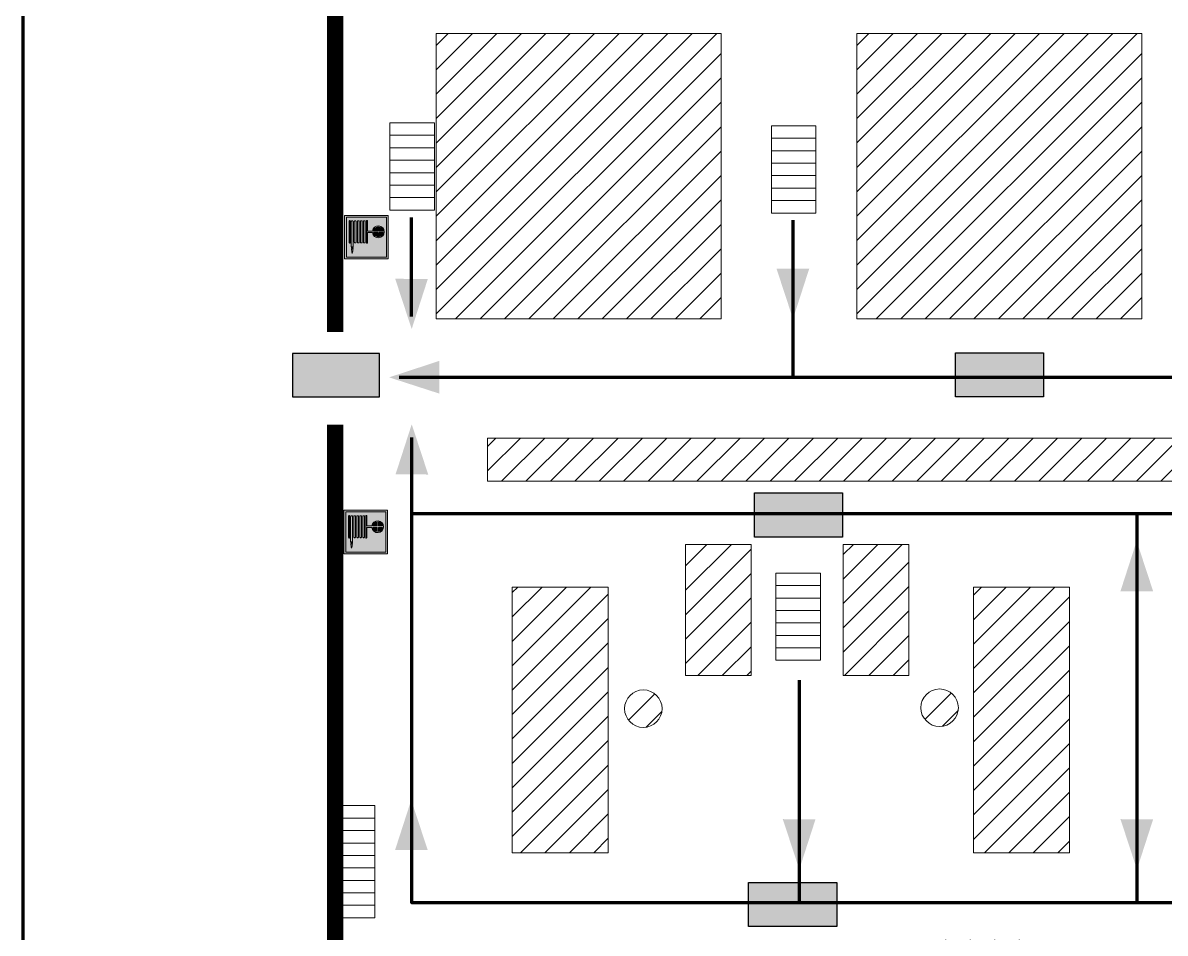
# Model space of a CAD drawing. Header units: millimetres. Extents: x 13114 to 67229, y 22859 to 38520.
# Drawn here: x 29371.4 to 29581.4, y 25173.6 to 25341.1 of the extents above; entities that cross this region are included whole.
import ezdxf

# ---------------------------------------------------------------- set-up
doc = ezdxf.new("R2010")
doc.units = ezdxf.units.MM
doc.layers.add('План_Штампы', color=7, linetype='Continuous')
pattern_1 = [(45, (730.8685, 20343.8374), (-2.24506403, 2.24506403), [])]

# ---------------------------------------------------------------- blocks, each defined once
blk = doc.blocks.new('A$C7B4425F7')
at = {"true_color": 0xffffff}
blk.add_hatch(color=7, dxfattribs=at).paths.add_polyline_path([(0, 0), (-16, 0), (-16, -8), (0, -8)])
h = blk.add_hatch(color=126)
h.paths.add_polyline_path([(-0.2, -0.2), (-15.8, -0.2), (-15.8, -7.8), (-0.2, -7.8)])
h.paths.add_polyline_path([(-11.76, -2.03), (-11.76, -3.66), (-11.17, -3.66, -0.568275), (-11.17, -6.18), (-12.58, -6.18), (-12.58, -2.03)], flags=16)
h.paths.add_polyline_path([(-13.33, -4.12, -0.495768), (-13.59, -6.18), (-15.03, -6.18), (-15.03, -2.03), (-13.59, -2.03, -0.487973)], flags=16)
h.paths.add_polyline_path([(-10.25, -2.03), (-9.48, -2.03), (-9.48, -6.18), (-10.25, -6.18)], flags=16)
h.paths.add_polyline_path([(-13.84, -3.69), (-14.24, -3.69), (-14.24, -3.03), (-13.9, -3.03, -0.692621)], flags=0)
h.paths.add_polyline_path([(-9.15, -2.03), (-8.4, -2.03), (-8.04, -3.07), (-7.68, -2.03), (-6.93, -2.03), (-7.64, -4.1), (-6.93, -6.18), (-7.68, -6.18), (-8.04, -5.14), (-8.4, -6.18), (-9.15, -6.18), (-8.44, -4.1)], flags=16)
h.paths.add_polyline_path([(-11.76, -4.46), (-11.42, -4.46, -0.692621), (-11.36, -5.12), (-11.76, -5.12)], flags=0)
h.paths.add_polyline_path([(-13.9, -5.2), (-14.24, -5.2), (-14.24, -4.55), (-13.84, -4.55, -0.708038)], flags=0)
edge = h.paths.add_edge_path(flags=16)
edge.add_ellipse((-5.51, -4.08), major_axis=(0, 2.05), ratio=0.586184, start_angle=0, end_angle=360)
edge = h.paths.add_edge_path(flags=0)
edge.add_ellipse((-5.51, -4.08), major_axis=(0, 1.14), ratio=0.454828, start_angle=0, end_angle=360)
h.paths.add_polyline_path([(-4.13, -4.96, 0.377264), (-3.48, -4.52, 0.0555), (-3.16, -2.03), (-1.66, -2.03), (-1.66, -4.96), (-0.96, -4.96), (-0.96, -7.01), (-1.75, -7.01), (-1.75, -6.18), (-3.3, -6.18), (-3.3, -7.02), (-4.13, -7.02)], flags=16)
h.paths.add_polyline_path([(-2.73, -2.91), (-2.28, -2.91), (-2.28, -4.96), (-3.05, -4.96, 0.079136)], flags=0)
at = {"color": 126}
blk.add_lwpolyline([(-16, -8), (0, -8), (0, 0), (-16, 0)], close=True, dxfattribs=at)
blk = doc.blocks.new('A$C32E8229D')
at = {"true_color": 0xffffff}
blk.add_hatch(color=7, dxfattribs=at).paths.add_polyline_path([(0, 0), (0, -8), (16, -8), (16, 0)])
h = blk.add_hatch(color=126)
h.paths.add_polyline_path([(0.2, -0.2), (15.8, -0.2), (15.8, -7.8), (0.2, -7.8)])
h.paths.add_polyline_path([(13.49, -2.05), (12.08, -2.05), (11.37, -2.63, 0.162397), (11.29, -2.84), (11.29, -3.63), (10.35, -3.63), (10.35, -4.05), (11.68, -4.05), (11.68, -3.48), (12.26, -4.28), (11.29, -5.1), (11.29, -6.78), (11.85, -6.78), (11.85, -5.44), (12.8, -4.64), (12.8, -5.94), (14.46, -5.94), (14.46, -5.39), (13.45, -5.39), (13.45, -3.97), (12.46, -2.59), (13.15, -2.59), (13.69, -3.34), (14.18, -3)], flags=16)
h.paths.add_polyline_path([(10.74, -1.82, 1), (11.8, -1.82, 1)], flags=16)
h.paths.add_polyline_path([(9.39, -3.59), (5.99, -3.59), (6.56, -3.03), (5.91, -3.03), (5.1, -3.83), (5.91, -4.64), (6.56, -4.64), (5.99, -4.09), (9.39, -4.09)], flags=16)
h.paths.add_polyline_path([(4.29, -1.08), (1.72, -1.08), (1.72, -6.6), (4.29, -6.6)], flags=16)
at = {"color": 126}
blk.add_lwpolyline([(16, -8), (0, -8), (0, 0), (16, 0)], close=True, dxfattribs=at)
blk = doc.blocks.new('A$C37112FD5')
at = {"true_color": 0xf5f5ff}
h = blk.add_hatch(color=7, dxfattribs=at)
h.dxf.hatch_style = 1
h.paths.add_polyline_path([(12.8, -7.4), (0, -7.4), (0, -20.2), (12.8, -20.2)])
h.paths.add_polyline_path([(12.29, -7.91), (12.29, -19.69), (0.51, -19.69), (0.51, -7.91)], flags=16)
h.paths.add_polyline_path([(4.98, -9.04, -0.42597), (5.17, -9.22), (5.17, -12.25), (5.17, -15.29, -0.432244), (4.98, -15.47), (4.83, -15.47, -0.42597), (4.64, -15.29), (4.64, -12.25), (4.64, -9.22, -0.432244), (4.83, -9.04)], flags=0)
h.paths.add_polyline_path([(4.28, -9.22), (4.28, -12.25), (4.28, -15.29, -0.432244), (4.09, -15.47), (3.94, -15.47, -0.42597), (3.75, -15.29), (3.75, -12.25), (3.75, -9.22, -0.432244), (3.94, -9.04), (4.09, -9.04, -0.42597)], flags=0)
h.paths.add_polyline_path([(5.72, -9.04), (5.87, -9.04, -0.42597), (6.06, -9.22), (6.06, -12.25), (6.06, -15.29, -0.432244), (5.87, -15.47), (5.72, -15.47, -0.42597), (5.53, -15.29), (5.53, -12.25), (5.53, -9.22, -0.432244)], flags=0)
h.paths.add_polyline_path([(6.42, -8.9), (6.5, -8.9, -0.42597), (6.69, -9.08), (6.69, -12.03), (8.21, -12.03, -15.824349), (8.21, -12.47), (6.69, -12.47), (6.69, -15.42, -0.432244), (6.5, -15.6), (6.42, -15.6)], flags=0)
h.paths.add_polyline_path([(3.39, -9.22), (3.39, -12.25), (3.39, -15.29, -0.432244), (3.2, -15.47), (3.05, -15.47, -0.42597), (2.85, -15.29), (2.85, -12.25), (2.85, -9.22, -0.432244), (3.05, -9.04), (3.2, -9.04, -0.42597)], flags=0)
h.paths.add_polyline_path([(2.5, -9.22), (2.5, -16.71), (1.96, -16.71), (1.96, -9.22, -0.432244), (2.15, -9.04), (2.31, -9.04, -0.42597)], flags=0)
h.paths.add_polyline_path([(1.61, -8.9), (1.61, -15.6), (1.57, -15.6, -0.42597), (1.37, -15.42), (1.37, -12.03), (1.37, -9.09, -0.432244), (1.57, -8.9)], flags=0)
h.paths.add_polyline_path([(9.76, -10.81), (9.76, -12.03), (8.49, -12.03, -0.336371)], flags=0)
h.paths.add_polyline_path([(8.49, -12.47), (9.76, -12.47), (9.76, -13.7, -0.336371)], flags=0)
h.paths.add_polyline_path([(10.11, -10.81, -0.336371), (11.38, -12.03), (10.11, -12.03)], flags=0)
h.paths.add_polyline_path([(10.11, -12.47), (11.38, -12.47, -0.336371), (10.11, -13.7)], flags=0)
h.paths.add_polyline_path([(2.5, -16.84), (2.5, -17.05), (1.97, -17.05), (1.97, -16.84)], flags=0)
h.paths.add_polyline_path([(2.5, -17.24, -0.033778), (2.24, -18.6, -0.033778), (1.97, -17.24)], flags=0)
h = blk.add_hatch(color=242)
h.dxf.hatch_style = 1
h.paths.add_polyline_path([(12.29, -7.91), (0.51, -7.91), (0.51, -19.69), (12.29, -19.69)])
h.paths.add_polyline_path([(6.42, -15.6), (6.42, -8.9), (6.5, -8.9, -0.42597), (6.69, -9.08), (6.69, -12.03), (8.21, -12.03, -15.824349), (8.21, -12.47), (6.69, -12.47), (6.69, -15.42, -0.432244), (6.5, -15.6)], flags=16)
h.paths.add_polyline_path([(5.87, -15.47), (5.72, -15.47, -0.42597), (5.53, -15.29), (5.53, -12.25), (5.53, -9.22, -0.432244), (5.72, -9.04), (5.87, -9.04, -0.42597), (6.06, -9.22), (6.06, -12.25), (6.06, -15.29, -0.432244)], flags=16)
h.paths.add_polyline_path([(4.98, -15.47), (4.83, -15.47, -0.42597), (4.64, -15.29), (4.64, -12.25), (4.64, -9.22, -0.432244), (4.83, -9.04), (4.98, -9.04, -0.42597), (5.17, -9.22), (5.17, -12.25), (5.17, -15.29, -0.432244)], flags=16)
h.paths.add_polyline_path([(4.09, -15.47), (3.94, -15.47, -0.42597), (3.75, -15.29), (3.75, -12.25), (3.75, -9.22, -0.432244), (3.94, -9.04), (4.09, -9.04, -0.42597), (4.28, -9.22), (4.28, -12.25), (4.28, -15.29, -0.432244)], flags=16)
h.paths.add_polyline_path([(3.2, -15.47), (3.05, -15.47, -0.42597), (2.85, -15.29), (2.85, -12.25), (2.85, -9.22, -0.432244), (3.05, -9.04), (3.2, -9.04, -0.42597), (3.39, -9.22), (3.39, -12.25), (3.39, -15.29, -0.432244)], flags=16)
h.paths.add_polyline_path([(2.5, -17.05), (1.97, -17.05), (1.97, -16.84), (2.5, -16.84)], flags=16)
h.paths.add_polyline_path([(2.5, -17.24, -0.033778), (2.24, -18.6, -0.033778), (1.97, -17.24)], flags=16)
h.paths.add_polyline_path([(2.5, -16.71), (1.96, -16.71), (1.96, -9.22, -0.432244), (2.15, -9.04), (2.31, -9.04, -0.42597), (2.5, -9.22)], flags=16)
h.paths.add_polyline_path([(1.61, -15.6), (1.57, -15.6, -0.42597), (1.37, -15.42), (1.37, -12.03), (1.37, -9.09, -0.432244), (1.57, -8.9), (1.61, -8.9)], flags=16)
h.paths.add_polyline_path([(8.49, -12.47), (9.76, -12.47), (9.76, -13.7, -0.336371)], flags=0)
h.paths.add_polyline_path([(10.11, -13.7), (10.11, -12.47), (11.38, -12.47, -0.336371)], flags=0)
h.paths.add_polyline_path([(8.49, -12.03, -0.336371), (9.76, -10.81), (9.76, -12.03)], flags=0)
h.paths.add_polyline_path([(10.11, -12.03), (10.11, -10.81, -0.336371), (11.38, -12.03)], flags=0)
h = blk.add_hatch(color=7, dxfattribs=at)
h.dxf.hatch_style = 1
h.paths.add_polyline_path([(1.61, -8.9), (1.57, -8.9, 0.432244), (1.37, -9.09), (1.37, -12.03), (1.37, -15.42, 0.42597), (1.57, -15.6), (1.61, -15.6)])
h.paths.add_polyline_path([(2.5, -9.22, 0.42597), (2.31, -9.04), (2.15, -9.04, 0.432244), (1.96, -9.22), (1.96, -16.71), (2.5, -16.71)])
h.paths.add_polyline_path([(2.5, -16.84), (1.97, -16.84), (1.97, -17.05), (2.5, -17.05)])
h.paths.add_polyline_path([(2.5, -17.24), (1.97, -17.24, 0.033778), (2.24, -18.6, 0.033778)])
h.paths.add_polyline_path([(3.39, -12.25), (3.39, -9.22, 0.42597), (3.2, -9.04), (3.05, -9.04, 0.432244), (2.85, -9.22), (2.85, -12.25), (2.85, -15.29, 0.42597), (3.05, -15.47), (3.2, -15.47, 0.432244), (3.39, -15.29)])
h.paths.add_polyline_path([(4.28, -12.25), (4.28, -9.22, 0.42597), (4.09, -9.04), (3.94, -9.04, 0.432244), (3.75, -9.22), (3.75, -12.25), (3.75, -15.29, 0.42597), (3.94, -15.47), (4.09, -15.47, 0.432244), (4.28, -15.29)])
h.paths.add_polyline_path([(5.17, -12.25), (5.17, -9.22, 0.42597), (4.98, -9.04), (4.83, -9.04, 0.432244), (4.64, -9.22), (4.64, -12.25), (4.64, -15.29, 0.42597), (4.83, -15.47), (4.98, -15.47, 0.432244), (5.17, -15.29)])
h.paths.add_polyline_path([(6.06, -12.25), (6.06, -9.22, 0.42597), (5.87, -9.04), (5.72, -9.04, 0.432244), (5.53, -9.22), (5.53, -12.25), (5.53, -15.29, 0.42597), (5.72, -15.47), (5.87, -15.47, 0.432244), (6.06, -15.29)])
h.paths.add_polyline_path([(6.69, -12.47), (8.21, -12.47, 15.824349), (8.21, -12.03), (6.69, -12.03), (6.69, -9.08, 0.42597), (6.5, -8.9), (6.42, -8.9), (6.42, -15.6), (6.5, -15.6, 0.432244), (6.69, -15.42)])
h.paths.add_polyline_path([(8.49, -12.47), (9.76, -12.47), (9.76, -13.7, -0.336371)], flags=16)
h.paths.add_polyline_path([(8.49, -12.03, -0.336371), (9.76, -10.81), (9.76, -12.03)], flags=16)
h.paths.add_polyline_path([(10.11, -12.47), (11.38, -12.47, -0.336371), (10.11, -13.7)], flags=16)
h.paths.add_polyline_path([(10.11, -12.03), (10.11, -10.81, -0.336371), (11.38, -12.03)], flags=16)
h = blk.add_hatch(color=242)
h.dxf.hatch_style = 1
h.paths.add_polyline_path([(9.76, -10.81, 0.336371), (8.49, -12.03), (9.76, -12.03)])
h.paths.add_polyline_path([(10.11, -10.81), (10.11, -12.03), (11.38, -12.03, 0.336371)])
h.paths.add_polyline_path([(11.38, -12.47), (10.11, -12.47), (10.11, -13.7, 0.336371)])
h.paths.add_polyline_path([(9.76, -12.47), (8.49, -12.47, 0.336371), (9.76, -13.7)])
at = {"color": 242, "lineweight": 5}
for p, q in [((0, -20.2), (0, -7.4)), ((0, -7.4), (12.8, -7.4)), ((1.37, -12.03), (1.37, -9.08)), ((1.57, -8.9), (1.61, -8.9)), ((1.61, -8.9), (1.61, -15.6)), ((1.96, -16.71), (1.96, -9.22)), ((2.15, -9.04), (2.31, -9.04)), ((2.5, -16.71), (2.5, -9.22)), ((2.85, -12.25), (2.85, -9.22)), ((3.05, -9.04), (3.2, -9.04)), ((3.39, -12.25), (3.39, -9.22)), ((3.75, -12.25), (3.75, -9.22)), ((3.94, -9.04), (4.09, -9.04)), ((4.28, -12.25), (4.28, -9.22)), ((4.64, -12.25), (4.64, -9.22)), ((4.83, -9.04), (4.98, -9.04)), ((5.17, -12.25), (5.17, -9.22)), ((5.53, -12.25), (5.53, -9.22)), ((5.72, -9.04), (5.87, -9.04)), ((6.06, -12.25), (6.06, -9.22)), ((6.42, -8.9), (6.42, -15.6)), ((6.5, -8.9), (6.42, -8.9)), ((6.69, -12.03), (6.69, -9.08)), ((12.8, -20.2), (12.8, -7.4)), ((1.37, -12.03), (1.37, -15.42)), ((2.85, -12.25), (2.85, -15.29)), ((3.39, -12.25), (3.39, -15.29)), ((3.75, -12.25), (3.75, -15.29)), ((4.28, -12.25), (4.28, -15.29)), ((4.64, -12.25), (4.64, -15.29)), ((5.17, -12.25), (5.17, -15.29)), ((5.53, -12.25), (5.53, -15.29)), ((6.06, -12.25), (6.06, -15.29)), ((8.21, -12.03), (6.69, -12.03)), ((8.21, -12.47), (6.69, -12.47)), ((6.69, -12.47), (6.69, -15.42)), ((9.76, -12.03), (8.49, -12.03)), ((9.76, -12.47), (8.49, -12.47)), ((9.76, -10.81), (9.76, -12.03)), ((9.76, -12.47), (9.76, -13.7)), ((10.11, -10.81), (10.11, -12.03)), ((11.38, -12.03), (10.11, -12.03)), ((11.38, -12.47), (10.11, -12.47)), ((10.11, -12.47), (10.11, -13.7)), ((1.57, -15.6), (1.61, -15.6)), ((1.96, -16.71), (2.5, -16.71)), ((3.05, -15.47), (3.2, -15.47)), ((3.94, -15.47), (4.09, -15.47)), ((4.83, -15.47), (4.98, -15.47)), ((5.72, -15.47), (5.87, -15.47)), ((6.42, -15.6), (6.5, -15.6)), ((1.97, -16.84), (2.5, -16.84)), ((1.97, -17.05), (1.97, -16.84)), ((2.5, -17.05), (1.97, -17.05)), ((1.97, -17.24), (2.5, -17.24)), ((2.5, -16.84), (2.5, -17.05)), ((0, -20.2), (12.8, -20.2))]:
    blk.add_line(p, q, dxfattribs=at)
blk.add_lwpolyline([(0.51, -7.91), (12.29, -7.91), (12.29, -19.69), (0.51, -19.69)], close=True, dxfattribs=at)
for centre, radius, start, end in [((1.56, -9.09), 0.182, 87.1027, 180.6071), ((2.15, -9.22), 0.182, 87.1027, 180.6071), ((2.32, -9.22), 0.182, 359.3929, 92.8973), ((3.04, -9.22), 0.182, 87.1027, 180.6071), ((3.21, -9.22), 0.182, 359.3929, 92.8973), ((3.93, -9.22), 0.182, 87.1027, 180.6071), ((4.1, -9.22), 0.182, 359.3929, 92.8973), ((4.82, -9.22), 0.182, 87.1027, 180.6071), ((4.99, -9.22), 0.182, 359.3929, 92.8973), ((5.71, -9.22), 0.182, 87.1027, 180.6071), ((5.88, -9.22), 0.182, 359.3929, 92.8973), ((6.51, -9.09), 0.182, 359.3929, 92.8973), ((9.93, -12.25), 1.74, 187.2319, 172.7681), ((9.93, -12.25), 1.46, 96.9927, 171.3585), ((9.93, -12.25), 1.46, 188.6415, 263.0073), ((9.93, -12.25), 1.46, 8.6415, 83.0073), ((9.93, -12.25), 1.46, 276.9927, 351.3585), ((1.56, -15.42), 0.182, 179.3929, 272.8973), ((3.04, -15.29), 0.182, 179.3929, 272.8973), ((3.21, -15.29), 0.182, 267.1027, 0.6071), ((3.93, -15.29), 0.182, 179.3929, 272.8973), ((4.1, -15.29), 0.182, 267.1027, 0.6071), ((4.82, -15.29), 0.182, 179.3929, 272.8973), ((4.99, -15.29), 0.182, 267.1027, 0.6071), ((5.71, -15.29), 0.182, 179.3929, 272.8973), ((5.88, -15.29), 0.182, 267.1027, 0.6071), ((6.51, -15.42), 0.182, 267.1027, 0.6071), ((12.17, -15.98), 10.27, 187.041, 194.7793), ((-7.7, -15.98), 10.27, 345.2207, 352.959)]:
    blk.add_arc(centre, radius, start, end, dxfattribs=at)

msp = doc.modelspace()

# ---------------------------------------------------------------- hatches: boundary and pattern name
at = {"lineweight": 0}
h = msp.add_hatch(dxfattribs=at)
h.set_pattern_fill('ANSI31', color=256)
h.set_pattern_definition([(45, (704.911, 20881.5295), (-2.24506403, 2.24506403), [])])
h.paths.add_polyline_path([(29447.4, 25286.61), (29499.79, 25286.61), (29499.79, 25339.1), (29447.4, 25339.1)])
h = msp.add_hatch(dxfattribs=at)
h.set_pattern_fill('ANSI31', color=256)
h.set_pattern_definition([(45, (782.262, 20881.5295), (-2.24506403, 2.24506403), [])])
h.paths.add_polyline_path([(29524.76, 25286.61), (29577.14, 25286.61), (29577.14, 25339.1), (29524.76, 25339.1)])
h = msp.add_hatch(dxfattribs=at)
h.set_pattern_fill('ANSI31', color=256)
h.set_pattern_definition(pattern_1)
h.paths.add_polyline_path([(29456.84, 25264.69), (29456.84, 25256.75), (29710.73, 25256.75), (29710.73, 25264.69)])
h.paths.add_polyline_path([(29701.2, 25246.04), (29701.2, 25255.24), (29661.63, 25255.24), (29661.63, 25246.04)])
h.paths.add_polyline_path([(29699.27, 25184.72), (29716.95, 25184.72), (29716.95, 25234.99), (29699.27, 25234.99)])
h.paths.add_polyline_path([(29739.61, 25226.32), (29728.8, 25226.32), (29728.8, 25184.72), (29739.61, 25184.72)])
h.paths.add_polyline_path([(29741.29, 25161.47), (29741.29, 25172.38), (29711.31, 25172.38), (29711.31, 25161.47)])
h.paths.add_polyline_path([(29643.93, 25172.38), (29643.93, 25161.47), (29674.16, 25161.47), (29674.16, 25172.38)])
h.paths.add_polyline_path([(29539.03, 25172.38), (29539.03, 25161.47), (29558.3, 25161.47), (29558.3, 25172.38)])
h = msp.add_hatch(dxfattribs=at)
h.set_pattern_fill('ANSI31', color=256)
h.set_pattern_definition(pattern_1)
h.paths.add_polyline_path([(29479.05, 25237.26), (29461.39, 25237.26), (29461.39, 25188.4), (29479.05, 25188.4)])
h.paths.add_polyline_path([(29505.3, 25245.13), (29493.23, 25245.13), (29493.23, 25221), (29505.3, 25221)])
h.paths.add_polyline_path([(29522.25, 25221), (29534.33, 25221), (29534.33, 25245.13), (29522.25, 25245.13)])
h.paths.add_polyline_path([(29546.2, 25188.4), (29563.85, 25188.4), (29563.85, 25237.26), (29546.2, 25237.26)])
h.paths.add_polyline_path([(29619.23, 25245.13), (29607.16, 25245.13), (29607.16, 25221), (29619.23, 25221)])
h.paths.add_polyline_path([(29650.13, 25245.13), (29638.05, 25245.13), (29638.05, 25221), (29650.13, 25221)])
h = msp.add_hatch(dxfattribs=at)
h.set_pattern_fill('ANSI31', color=256)
h.set_pattern_definition(pattern_1)
h.paths.add_polyline_path([(29482.04, 25214.91, 1), (29488.93, 25214.91, 1)])
h = msp.add_hatch(dxfattribs=at)
h.set_pattern_fill('ANSI31', color=256)
h.set_pattern_definition([(45, (785.3516, 20344.0142), (-2.24506403, 2.24506403), [])])
h.paths.add_polyline_path([(29536.52, 25215.08, 1), (29543.41, 25215.08, 1)])

# ---------------------------------------------------------------- linework, layer by layer
at = {"color": 6, "lineweight": 100}
msp.add_lwpolyline([(29371.38, 25065.56), (29971.38, 25065.56), (29971.38, 25460.56), (29371.38, 25460.56)], close=True, dxfattribs=at)
at = {"lineweight": 100, "const_width": 3}
for points in [[(29428.82, 25284.2), (29428.82, 25376.68), (29797.54, 25376.68)], [(29891.83, 25197.6), (29879.42, 25197.6), (29879.42, 25249.59), (29741.29, 25249.59), (29741.29, 25161.47), (29428.82, 25161.47), (29428.82, 25267.12)]]:
    msp.add_lwpolyline(points, dxfattribs=at)
at = {"lineweight": 0}
for points in [[(29447.4, 25339.1), (29499.79, 25339.1), (29499.79, 25286.61), (29447.4, 25286.61)], [(29524.76, 25339.1), (29577.14, 25339.1), (29577.14, 25286.61), (29524.76, 25286.61)], [(29438.9, 25320.38), (29447.07, 25320.38), (29447.07, 25322.67), (29438.9, 25322.67)], [(29509.03, 25319.84), (29517.21, 25319.84), (29517.21, 25322.13), (29509.03, 25322.13)], [(29438.9, 25318.09), (29447.07, 25318.09), (29447.07, 25320.38), (29438.9, 25320.38)], [(29509.03, 25317.54), (29517.21, 25317.54), (29517.21, 25319.84), (29509.03, 25319.84)], [(29438.9, 25315.79), (29447.07, 25315.79), (29447.07, 25318.09), (29438.9, 25318.09)], [(29509.03, 25315.25), (29517.21, 25315.25), (29517.21, 25317.54), (29509.03, 25317.54)], [(29438.9, 25313.5), (29447.07, 25313.5), (29447.07, 25315.79), (29438.9, 25315.79)], [(29509.03, 25312.96), (29517.21, 25312.96), (29517.21, 25315.25), (29509.03, 25315.25)], [(29438.9, 25311.21), (29447.07, 25311.21), (29447.07, 25313.5), (29438.9, 25313.5)], [(29509.03, 25310.66), (29517.21, 25310.66), (29517.21, 25312.96), (29509.03, 25312.96)], [(29438.9, 25308.92), (29447.07, 25308.92), (29447.07, 25311.21), (29438.9, 25311.21)], [(29509.03, 25308.37), (29517.21, 25308.37), (29517.21, 25310.66), (29509.03, 25310.66)], [(29438.9, 25306.62), (29447.07, 25306.62), (29447.07, 25308.92), (29438.9, 25308.92)], [(29509.03, 25306.08), (29517.21, 25306.08), (29517.21, 25308.37), (29509.03, 25308.37)], [(29456.84, 25264.69), (29710.73, 25264.69), (29710.73, 25256.75), (29456.84, 25256.75)], [(29493.23, 25245.13), (29505.3, 25245.13), (29505.3, 25221), (29493.23, 25221)], [(29522.25, 25245.13), (29534.33, 25245.13), (29534.33, 25221), (29522.25, 25221)], [(29509.88, 25237.56), (29518.06, 25237.56), (29518.06, 25239.85), (29509.88, 25239.85)], [(29461.39, 25237.26), (29479.05, 25237.26), (29479.05, 25188.4), (29461.39, 25188.4)], [(29509.88, 25235.26), (29518.06, 25235.26), (29518.06, 25237.56), (29509.88, 25237.56)], [(29546.2, 25237.26), (29563.85, 25237.26), (29563.85, 25188.4), (29546.2, 25188.4)], [(29509.88, 25232.97), (29518.06, 25232.97), (29518.06, 25235.26), (29509.88, 25235.26)], [(29509.88, 25230.68), (29518.06, 25230.68), (29518.06, 25232.97), (29509.88, 25232.97)], [(29509.88, 25228.39), (29518.06, 25228.39), (29518.06, 25230.68), (29509.88, 25230.68)], [(29509.88, 25226.09), (29518.06, 25226.09), (29518.06, 25228.39), (29509.88, 25228.39)], [(29509.88, 25223.8), (29518.06, 25223.8), (29518.06, 25226.09), (29509.88, 25226.09)], [(29427.92, 25194.78), (29436.09, 25194.78), (29436.09, 25197.07), (29427.92, 25197.07)], [(29427.92, 25192.48), (29436.09, 25192.48), (29436.09, 25194.78), (29427.92, 25194.78)], [(29427.92, 25190.19), (29436.09, 25190.19), (29436.09, 25192.48), (29427.92, 25192.48)], [(29427.92, 25187.9), (29436.09, 25187.9), (29436.09, 25190.19), (29427.92, 25190.19)], [(29427.92, 25185.61), (29436.09, 25185.61), (29436.09, 25187.9), (29427.92, 25187.9)], [(29427.92, 25183.31), (29436.09, 25183.31), (29436.09, 25185.61), (29427.92, 25185.61)], [(29427.92, 25181.02), (29436.09, 25181.02), (29436.09, 25183.31), (29427.92, 25183.31)], [(29427.92, 25178.73), (29436.09, 25178.73), (29436.09, 25181.02), (29427.92, 25181.02)], [(29427.92, 25176.43), (29436.09, 25176.43), (29436.09, 25178.73), (29427.92, 25178.73)]]:
    msp.add_lwpolyline(points, close=True, dxfattribs=at)
at = {"color": 126, "lineweight": 100, "true_color": 0x008754}
for points in [[(29442.88, 25287.03), (29442.88, 25305.24)], [(29513.02, 25275.88), (29513.02, 25304.74)], [(29440.57, 25275.88), (29885.91, 25275.88), (29885.91, 25205.5), (29898.96, 25205.5), (29898.96, 25199.93)], [(29442.88, 25264.76), (29442.88, 25179.25), (29722.43, 25179.25), (29722.43, 25275.88)], [(29722.43, 25240.41), (29656.44, 25240.41), (29656.44, 25250.73), (29442.88, 25250.73)], [(29576.24, 25250.73), (29576.24, 25179.25)], [(29514.15, 25220.15), (29514.15, 25179.25)]]:
    msp.add_lwpolyline(points, dxfattribs=at)
at = {"lineweight": 0}
for centre in [(29485.48, 25214.91), (29539.97, 25215.08)]:
    msp.add_circle(centre, 3.45, dxfattribs=at)
at = {"layer": 'План_Штампы', "color": 126, "true_color": 0x008754}
for points in [[(29509.98, 25295.84), (29515.99, 25295.83), (29513.01, 25286.61)], [(29439.86, 25293.98), (29445.86, 25293.96), (29442.89, 25284.74)], [(29447.97, 25278.88), (29447.95, 25272.87), (29438.74, 25275.85)], [(29445.93, 25257.98), (29439.92, 25258), (29442.9, 25267.22)], [(29579.24, 25236.5), (29573.23, 25236.52), (29576.21, 25245.74)], [(29445.84, 25188.88), (29439.83, 25188.89), (29442.81, 25198.11)], [(29511.14, 25194.58), (29517.15, 25194.56), (29514.17, 25185.34)], [(29573.23, 25194.58), (29579.24, 25194.56), (29576.26, 25185.34)]]:
    msp.add_solid(points, dxfattribs=at)

# ---------------------------------------------------------------- block references
at = {"xscale": 0.6249984004534781, "yscale": 0.6249984004534781, "zscale": 0.6249984004534781}
for p in [(29430.56, 25310.28), (29430.44, 25256.03)]:
    msp.add_blockref('A$C37112FD5', p, dxfattribs=at)
at = {"layer": 'План_Штампы'}
msp.add_blockref('A$C7B4425F7', (29436.95, 25280.25), dxfattribs=at)
at = {"layer": 'План_Штампы', "color": 126, "true_color": 0x008754, "xscale": 1.012510887696, "yscale": 1.012510887696, "zscale": 1.012510887696, "rotation": 359.9978653237144}
for p in [(29542.87, 25280.36), (29505.94, 25254.58), (29504.85, 25182.94)]:
    msp.add_blockref('A$C32E8229D', p, dxfattribs=at)

doc.saveas('drawing.dxf')
